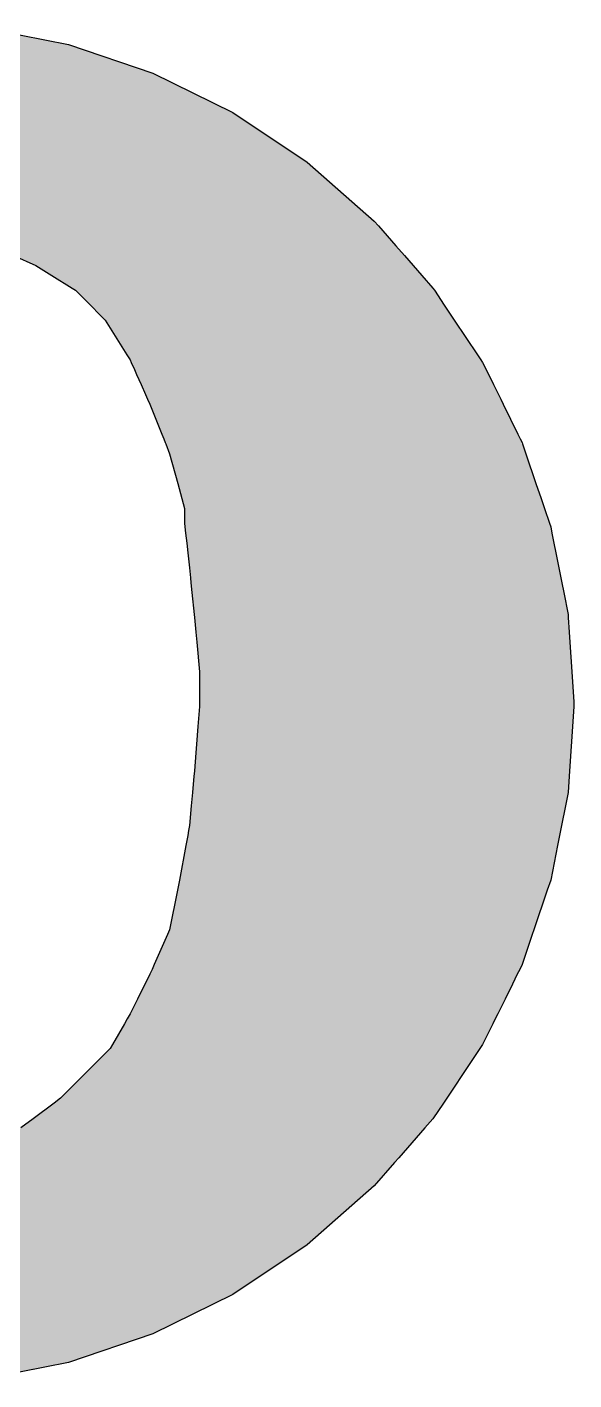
# Model space of a CAD drawing. Extents: x 66955 to 77886, y 5199 to 18578.
# Drawn here: x 67411.8 to 67510.2, y 7634.4 to 7877.7 of the extents above; entities that cross this region are included whole.
import ezdxf

# ---------------------------------------------------------------- set-up
doc = ezdxf.new("R2010")
doc.units = 0
doc.header["$MEASUREMENT"] = 0
doc.layers.add('DLINE', color=1, linetype='CONTINUOUS')

msp = doc.modelspace()

# ---------------------------------------------------------------- linework, layer by layer
at = {"layer": 'DLINE', "linetype": 'CONTINUOUS'}
for p, q in [((67403.489385, 7877.688087), (67419.231986, 7874.55669)), ((67419.231986, 7874.55669), (67434.431177, 7869.39726)), ((67434.431177, 7869.39726), (67448.826895, 7862.298076)), ((67448.826895, 7862.298076), (67462.172828, 7853.38061)), ((67462.172828, 7853.38061), (67474.24062, 7842.797439)), ((67474.24062, 7842.797439), (67474.995702, 7841.936434)), ((67474.995702, 7841.936434), (67475.77749, 7841.044975)), ((67475.77749, 7841.044975), (67476.559278, 7840.153516)), ((67476.559278, 7840.153516), (67478.122854, 7838.3706)), ((67478.122854, 7838.3706), (67479.686431, 7836.587682)), ((67409.376067, 7836.587682), (67413.38763, 7834.804765)), ((67479.686431, 7836.587682), (67481.250008, 7834.804765)), ((67413.38763, 7834.804765), (67416.240298, 7833.021848)), ((67416.240298, 7833.021848), (67419.90782, 7830.729646)), ((67481.250008, 7834.804765), (67482.813584, 7833.021848)), ((67482.813584, 7833.021848), (67484.823791, 7830.729646)), ((67419.90782, 7830.729646), (67420.519299, 7830.347472)), ((67420.519299, 7830.347472), (67423.193675, 7827.673096)), ((67484.823791, 7830.729646), (67485.079151, 7830.347472)), ((67485.079151, 7830.347472), (67486.866112, 7827.673096)), ((67423.193675, 7827.673096), (67424.976591, 7825.89018)), ((67486.866112, 7827.673096), (67488.057419, 7825.89018)), ((67424.976591, 7825.89018), (67425.86805, 7824.998721)), ((67488.057419, 7825.89018), (67488.653073, 7824.998721)), ((67425.86805, 7824.998721), (67429.768181, 7818.758511)), ((67488.653073, 7824.998721), (67492.822647, 7818.758511)), ((67429.768181, 7818.758511), (67430.325343, 7817.867052)), ((67430.325343, 7817.867052), (67430.54016, 7817.383714)), ((67492.822647, 7818.758511), (67493.418301, 7817.867052)), ((67493.418301, 7817.867052), (67493.741257, 7817.383714)), ((67430.54016, 7817.383714), (67431.11775, 7816.084135)), ((67431.11775, 7816.084135), (67431.513954, 7815.192677)), ((67493.741257, 7817.383714), (67494.382139, 7816.084135)), ((67494.382139, 7816.084135), (67494.821757, 7815.192677)), ((67431.513954, 7815.192677), (67431.910158, 7814.301218)), ((67431.910158, 7814.301218), (67432.306362, 7813.40976)), ((67432.306362, 7813.40976), (67433.09877, 7811.626842)), ((67494.821757, 7815.192677), (67495.261376, 7814.301218)), ((67495.261376, 7814.301218), (67495.700995, 7813.40976)), ((67495.700995, 7813.40976), (67496.580233, 7811.626842)), ((67433.09877, 7811.626842), (67433.494974, 7810.735384)), ((67433.494974, 7810.735384), (67433.891177, 7809.843925)), ((67496.580233, 7811.626842), (67497.019851, 7810.735384)), ((67497.019851, 7810.735384), (67497.45947, 7809.843925)), ((67433.891177, 7809.843925), (67436.030678, 7804.495174)), ((67497.45947, 7809.843925), (67500.097182, 7804.495174)), ((67436.030678, 7804.495174), (67436.387261, 7803.603715)), ((67436.387261, 7803.603715), (67436.633549, 7802.987995)), ((67500.097182, 7804.495174), (67500.536801, 7803.603715)), ((67500.536801, 7803.603715), (67500.84044, 7802.987995)), ((67436.633549, 7802.987995), (67436.743845, 7802.712257)), ((67436.743845, 7802.712257), (67437.457011, 7800.92934)), ((67437.457011, 7800.92934), (67438.915762, 7795.580588)), ((67500.84044, 7802.987995), (67500.934041, 7802.712257)), ((67500.934041, 7802.712257), (67501.53926, 7800.92934)), ((67501.53926, 7800.92934), (67503.354916, 7795.580588)), ((67438.915762, 7795.580588), (67439.645137, 7792.906213)), ((67503.354916, 7795.580588), (67504.262744, 7792.906213)), ((67439.645137, 7792.906213), (67440.131387, 7791.123295)), ((67440.131387, 7791.123295), (67440.131387, 7788.44892)), ((67504.262744, 7792.906213), (67504.867963, 7791.123295)), ((67504.867963, 7791.123295), (67505.775791, 7788.44892)), ((67440.131387, 7788.44892), (67440.204734, 7787.788805)), ((67440.204734, 7787.788805), (67440.329489, 7786.666003)), ((67440.329489, 7786.666003), (67440.527591, 7784.883085)), ((67505.775791, 7788.44892), (67505.99987, 7787.788805)), ((67505.99987, 7787.788805), (67506.223209, 7786.666003)), ((67506.223209, 7786.666003), (67506.577854, 7784.883085)), ((67440.527591, 7784.883085), (67440.725693, 7783.100169)), ((67506.577854, 7784.883085), (67506.932498, 7783.100169)), ((67440.725693, 7783.100169), (67441.022846, 7780.425793)), ((67506.932498, 7783.100169), (67507.464464, 7780.425793)), ((67441.022846, 7780.425793), (67441.201137, 7778.642875)), ((67507.464464, 7780.425793), (67507.819109, 7778.642875)), ((67441.201137, 7778.642875), (67441.290284, 7777.751417)), ((67441.290284, 7777.751417), (67441.468575, 7775.9685)), ((67507.819109, 7778.642875), (67507.996431, 7777.751417)), ((67507.996431, 7777.751417), (67508.351075, 7775.9685)), ((67441.468575, 7775.9685), (67441.860804, 7772.046204)), ((67508.351075, 7775.9685), (67509.131268, 7772.046204)), ((67441.860804, 7772.046204), (67441.914305, 7771.511207)), ((67509.131268, 7772.046204), (67509.166334, 7771.511207)), ((67441.914305, 7771.511207), (67442.157429, 7768.836831)), ((67509.166334, 7771.511207), (67509.341621, 7768.836831)), ((67442.157429, 7768.836831), (67442.319513, 7767.053914)), ((67442.157429, 7768.836831), (67442.157429, 7768.836831)), ((67442.319513, 7767.053914), (67442.805763, 7761.705163)), ((67509.341621, 7768.836831), (67509.45848, 7767.053914)), ((67509.341621, 7768.836831), (67509.341621, 7768.836831)), ((67509.45848, 7767.053914), (67509.809056, 7761.705163)), ((67442.805763, 7761.705163), (67442.805763, 7759.922245)), ((67442.805763, 7759.922245), (67442.805763, 7757.24787)), ((67509.809056, 7761.705163), (67509.925914, 7759.922245)), ((67509.925914, 7759.922245), (67510.101202, 7757.24787)), ((67442.805763, 7757.24787), (67442.805763, 7756.356411)), ((67510.101202, 7757.24787), (67510.159631, 7756.356411)), ((67442.805763, 7755.464953), (67442.531468, 7751.899119)), ((67442.805763, 7756.356411), (67442.805763, 7756.029555)), ((67442.805763, 7756.029555), (67442.805763, 7755.464953)), ((67442.805763, 7755.464953), (67442.805763, 7755.464953)), ((67510.144049, 7755.464953), (67509.910332, 7751.899119)), ((67510.181055, 7756.029555), (67510.144049, 7755.464953)), ((67510.144049, 7755.464953), (67510.144049, 7755.464953)), ((67510.159631, 7756.356411), (67510.181055, 7756.029555)), ((67442.531468, 7751.899119), (67441.982878, 7744.76745)), ((67509.910332, 7751.899119), (67509.442898, 7744.76745)), ((67441.833263, 7742.984533), (67441.563115, 7740.012905)), ((67441.914305, 7743.875992), (67441.833263, 7742.984533)), ((67441.982878, 7744.76745), (67441.914305, 7743.875992)), ((67509.326039, 7742.984533), (67509.131268, 7740.012905)), ((67509.384468, 7743.875992), (67509.326039, 7742.984533)), ((67509.442898, 7744.76745), (67509.384468, 7743.875992)), ((67441.563115, 7740.012905), (67441.347012, 7737.635782)), ((67509.131268, 7740.012905), (67508.658429, 7737.635782)), ((67441.347012, 7737.635782), (67441.022846, 7734.069948)), ((67508.658429, 7737.635782), (67507.94914, 7734.069948)), ((67440.860762, 7733.178489), (67440.698679, 7732.28703)), ((67441.022846, 7734.069948), (67440.860762, 7733.178489)), ((67507.771818, 7733.178489), (67507.594496, 7732.28703)), ((67507.94914, 7734.069948), (67507.771818, 7733.178489)), ((67440.374513, 7730.504113), (67439.241093, 7724.270305)), ((67440.536596, 7731.395572), (67440.374513, 7730.504113)), ((67440.698679, 7732.28703), (67440.536596, 7731.395572)), ((67507.239852, 7730.504113), (67505.99987, 7724.270305)), ((67507.417174, 7731.395572), (67507.239852, 7730.504113)), ((67507.594496, 7732.28703), (67507.417174, 7731.395572)), ((67439.239929, 7724.263903), (67438.883345, 7722.480986)), ((67439.241093, 7724.270305), (67439.239929, 7724.263903)), ((67505.997697, 7724.263903), (67505.392478, 7722.480986)), ((67505.99987, 7724.270305), (67505.997697, 7724.263903)), ((67438.883345, 7722.480986), (67437.457011, 7715.349318)), ((67505.392478, 7722.480986), (67502.971603, 7715.349318)), ((67437.060808, 7714.457859), (67434.666699, 7709.071114)), ((67437.457011, 7715.349318), (67437.060808, 7714.457859)), ((67502.668994, 7714.457859), (67500.84044, 7709.071114)), ((67502.971603, 7715.349318), (67502.668994, 7714.457859)), ((67434.666699, 7709.071114), (67434.287381, 7708.217649)), ((67500.84044, 7709.071114), (67500.419558, 7708.217649)), ((67433.445448, 7706.434732), (67432.999719, 7705.543273)), ((67433.891177, 7707.32619), (67433.445448, 7706.434732)), ((67434.287381, 7708.217649), (67433.891177, 7707.32619)), ((67499.54032, 7706.434732), (67499.100702, 7705.543273)), ((67499.979939, 7707.32619), (67499.54032, 7706.434732)), ((67500.419558, 7708.217649), (67499.979939, 7707.32619)), ((67432.999719, 7705.543273), (67431.662531, 7702.868898)), ((67499.100702, 7705.543273), (67497.781845, 7702.868898)), ((67431.662531, 7702.868898), (67430.325343, 7700.194522)), ((67497.781845, 7702.868898), (67496.462989, 7700.194522)), ((67429.815938, 7699.303063), (67429.306533, 7698.411605)), ((67430.325343, 7700.194522), (67429.815938, 7699.303063)), ((67496.023371, 7699.303063), (67495.583752, 7698.411605)), ((67496.462989, 7700.194522), (67496.023371, 7699.303063)), ((67429.306533, 7698.411605), (67427.171556, 7694.675395)), ((67495.583752, 7698.411605), (67493.741257, 7694.675395)), ((67426.759509, 7693.954312), (67424.085133, 7691.279936)), ((67427.171556, 7694.675395), (67426.759509, 7693.954312)), ((67493.259445, 7693.954312), (67491.472484, 7691.279936)), ((67493.741257, 7694.675395), (67493.259445, 7693.954312)), ((67424.085133, 7691.279936), (67417.844923, 7685.039726)), ((67491.472484, 7691.279936), (67487.302909, 7685.039726)), ((67416.656312, 7684.148268), (67412.897906, 7681.329463)), ((67417.844923, 7685.039726), (67416.656312, 7684.148268)), ((67486.707255, 7684.148268), (67484.823791, 7681.329463)), ((67487.302909, 7685.039726), (67486.707255, 7684.148268)), ((67412.897906, 7681.329463), (67410.713255, 7679.690975)), ((67483.386875, 7679.690975), (67480.259722, 7676.125141)), ((67484.823791, 7681.329463), (67483.386875, 7679.690975)), ((67478.696146, 7674.342223), (67477.914357, 7673.450765)), ((67480.259722, 7676.125141), (67478.696146, 7674.342223)), ((67477.914357, 7673.450765), (67474.24062, 7669.26167)), ((67474.24062, 7669.26167), (67462.172828, 7658.6785)), ((67462.172828, 7658.6785), (67448.826895, 7649.761033)), ((67448.826895, 7649.761033), (67434.431177, 7642.66185)), ((67434.431177, 7642.66185), (67419.231986, 7637.50242)), ((67419.231986, 7637.50242), (67403.489385, 7634.371023))]:
    msp.add_line(p, q, dxfattribs=at)
for points in [[(67371.456086, 7877.688087), (67355.713485, 7874.55669), (67419.231986, 7874.55669)], [(67355.713485, 7874.55669), (67340.514295, 7869.39726), (67434.431177, 7869.39726)], [(67340.514295, 7869.39726), (67326.118576, 7862.298076), (67448.826895, 7862.298076)], [(67326.118576, 7862.298076), (67312.772644, 7853.38061), (67462.172828, 7853.38061)], [(67312.772644, 7853.38061), (67300.704851, 7842.797439), (67474.24062, 7842.797439)], [(67300.704851, 7842.797439), (67299.949769, 7841.936434), (67474.995702, 7841.936434)], [(67386.643874, 7841.936434), (67396.449918, 7841.044975), (67475.77749, 7841.044975)], [(67396.449918, 7841.044975), (67399.421446, 7840.153516), (67476.559278, 7840.153516)], [(67399.421446, 7840.153516), (67405.364503, 7838.3706), (67478.122854, 7838.3706)], [(67405.364503, 7838.3706), (67409.376067, 7836.587682), (67479.686431, 7836.587682)], [(67409.376067, 7836.587682), (67413.38763, 7834.804765), (67481.250008, 7834.804765)], [(67413.38763, 7834.804765), (67416.240298, 7833.021848), (67482.813584, 7833.021848)], [(67416.240298, 7833.021848), (67419.90782, 7830.729646), (67484.823791, 7830.729646)], [(67419.90782, 7830.729646), (67420.519299, 7830.347472), (67485.079151, 7830.347472)], [(67420.519299, 7830.347472), (67423.193675, 7827.673096), (67486.866112, 7827.673096)], [(67423.193675, 7827.673096), (67424.976591, 7825.89018), (67488.057419, 7825.89018)], [(67424.976591, 7825.89018), (67425.86805, 7824.998721), (67488.653073, 7824.998721)], [(67425.86805, 7824.998721), (67429.768181, 7818.758511), (67492.822647, 7818.758511)], [(67429.768181, 7818.758511), (67430.325343, 7817.867052), (67493.418301, 7817.867052)], [(67430.325343, 7817.867052), (67430.54016, 7817.383714), (67493.741257, 7817.383714)], [(67430.54016, 7817.383714), (67431.11775, 7816.084135), (67494.382139, 7816.084135)], [(67431.11775, 7816.084135), (67431.513954, 7815.192677), (67494.821757, 7815.192677)], [(67431.513954, 7815.192677), (67431.910158, 7814.301218), (67495.261376, 7814.301218)], [(67431.910158, 7814.301218), (67432.306362, 7813.40976), (67495.700995, 7813.40976)], [(67432.306362, 7813.40976), (67433.09877, 7811.626842), (67496.580233, 7811.626842)], [(67433.09877, 7811.626842), (67433.494974, 7810.735384), (67497.019851, 7810.735384)], [(67433.494974, 7810.735384), (67433.891177, 7809.843925), (67497.45947, 7809.843925)], [(67433.891177, 7809.843925), (67436.030678, 7804.495174), (67500.097182, 7804.495174)], [(67436.030678, 7804.495174), (67436.387261, 7803.603715), (67500.536801, 7803.603715)], [(67436.387261, 7803.603715), (67436.633549, 7802.987995), (67500.84044, 7802.987995)], [(67436.633549, 7802.987995), (67436.743845, 7802.712257), (67500.934041, 7802.712257)], [(67436.743845, 7802.712257), (67437.457011, 7800.92934), (67501.53926, 7800.92934)], [(67437.457011, 7800.92934), (67438.915762, 7795.580588), (67503.354916, 7795.580588)], [(67438.915762, 7795.580588), (67439.645137, 7792.906213), (67504.262744, 7792.906213)], [(67439.645137, 7792.906213), (67440.131387, 7791.123295), (67504.867963, 7791.123295)], [(67440.131387, 7791.123295), (67440.131387, 7788.44892), (67505.775791, 7788.44892)], [(67440.131387, 7788.44892), (67440.204734, 7787.788805), (67505.99987, 7787.788805)], [(67440.204734, 7787.788805), (67440.329489, 7786.666003), (67506.223209, 7786.666003)], [(67440.329489, 7786.666003), (67440.527591, 7784.883085), (67506.577854, 7784.883085)], [(67440.527591, 7784.883085), (67440.725693, 7783.100169), (67506.932498, 7783.100169)], [(67440.725693, 7783.100169), (67441.022846, 7780.425793), (67507.464464, 7780.425793)], [(67441.022846, 7780.425793), (67441.201137, 7778.642875), (67507.819109, 7778.642875)], [(67441.201137, 7778.642875), (67441.290284, 7777.751417), (67507.996431, 7777.751417)], [(67441.290284, 7777.751417), (67441.468575, 7775.9685), (67508.351075, 7775.9685)], [(67441.468575, 7775.9685), (67441.860804, 7772.046204), (67509.131268, 7772.046204)], [(67441.860804, 7772.046204), (67441.914305, 7771.511207), (67509.166334, 7771.511207)], [(67441.914305, 7771.511207), (67442.157429, 7768.836831), (67509.341621, 7768.836831)], [(67442.157429, 7768.836831), (67442.319513, 7767.053914), (67509.45848, 7767.053914)], [(67442.157429, 7768.836831), (67509.341621, 7768.836831), (67509.341621, 7768.836831)], [(67442.157429, 7768.836831), (67442.157429, 7768.836831), (67509.341621, 7768.836831)], [(67442.319513, 7767.053914), (67442.805763, 7761.705163), (67509.809056, 7761.705163)], [(67442.805763, 7761.705163), (67442.805763, 7759.922245), (67509.925914, 7759.922245)], [(67442.805763, 7759.922245), (67442.805763, 7757.24787), (67510.101202, 7757.24787)], [(67442.805763, 7757.24787), (67442.805763, 7756.356411), (67510.159631, 7756.356411)], [(67442.805763, 7755.464953), (67442.531468, 7751.899119), (67509.910332, 7751.899119)], [(67442.805763, 7756.356411), (67442.805763, 7756.029555), (67510.181055, 7756.029555)], [(67442.805763, 7756.029555), (67442.805763, 7755.464953), (67510.144049, 7755.464953)], [(67442.805763, 7755.464953), (67510.144049, 7755.464953), (67510.144049, 7755.464953)], [(67442.805763, 7755.464953), (67442.805763, 7755.464953), (67510.144049, 7755.464953)], [(67442.531468, 7751.899119), (67441.982878, 7744.76745), (67509.442898, 7744.76745)], [(67441.833263, 7742.984533), (67441.563115, 7740.012905), (67509.131268, 7740.012905)], [(67441.914305, 7743.875992), (67441.833263, 7742.984533), (67509.326039, 7742.984533)], [(67441.982878, 7744.76745), (67441.914305, 7743.875992), (67509.384468, 7743.875992)], [(67441.563115, 7740.012905), (67441.347012, 7737.635782), (67508.658429, 7737.635782)], [(67441.347012, 7737.635782), (67441.022846, 7734.069948), (67507.94914, 7734.069948)], [(67440.860762, 7733.178489), (67440.698679, 7732.28703), (67507.594496, 7732.28703)], [(67441.022846, 7734.069948), (67440.860762, 7733.178489), (67507.771818, 7733.178489)], [(67440.374513, 7730.504113), (67439.241093, 7724.270305), (67505.99987, 7724.270305)], [(67440.536596, 7731.395572), (67440.374513, 7730.504113), (67507.239852, 7730.504113)], [(67440.698679, 7732.28703), (67440.536596, 7731.395572), (67507.417174, 7731.395572)], [(67439.239929, 7724.263903), (67438.883345, 7722.480986), (67505.392478, 7722.480986)], [(67439.241093, 7724.270305), (67439.239929, 7724.263903), (67505.997697, 7724.263903)], [(67438.883345, 7722.480986), (67437.457011, 7715.349318), (67502.971603, 7715.349318)], [(67437.060808, 7714.457859), (67434.666699, 7709.071114), (67500.84044, 7709.071114)], [(67437.457011, 7715.349318), (67437.060808, 7714.457859), (67502.668994, 7714.457859)], [(67434.666699, 7709.071114), (67434.287381, 7708.217649), (67500.419558, 7708.217649)], [(67433.445448, 7706.434732), (67432.999719, 7705.543273), (67499.100702, 7705.543273)], [(67433.891177, 7707.32619), (67433.445448, 7706.434732), (67499.54032, 7706.434732)], [(67434.287381, 7708.217649), (67433.891177, 7707.32619), (67499.979939, 7707.32619)], [(67432.999719, 7705.543273), (67431.662531, 7702.868898), (67497.781845, 7702.868898)], [(67431.662531, 7702.868898), (67430.325343, 7700.194522), (67496.462989, 7700.194522)], [(67429.815938, 7699.303063), (67429.306533, 7698.411605), (67495.583752, 7698.411605)], [(67430.325343, 7700.194522), (67429.815938, 7699.303063), (67496.023371, 7699.303063)], [(67429.306533, 7698.411605), (67427.171556, 7694.675395), (67493.741257, 7694.675395)], [(67426.759509, 7693.954312), (67424.085133, 7691.279936), (67491.472484, 7691.279936)], [(67427.171556, 7694.675395), (67426.759509, 7693.954312), (67493.259445, 7693.954312)], [(67424.085133, 7691.279936), (67417.844923, 7685.039726), (67487.302909, 7685.039726)], [(67416.656312, 7684.148268), (67412.897906, 7681.329463), (67484.823791, 7681.329463)], [(67417.844923, 7685.039726), (67416.656312, 7684.148268), (67486.707255, 7684.148268)], [(67410.713255, 7679.690975), (67402.690128, 7676.125141), (67480.259722, 7676.125141)], [(67412.897906, 7681.329463), (67410.713255, 7679.690975), (67483.386875, 7679.690975)], [(67393.775542, 7674.342223), (67384.860956, 7673.450765), (67477.914357, 7673.450765)], [(67402.690128, 7676.125141), (67393.775542, 7674.342223), (67478.696146, 7674.342223)], [(67297.031114, 7673.450765), (67300.704851, 7669.26167), (67474.24062, 7669.26167)], [(67300.704851, 7669.26167), (67312.772644, 7658.6785), (67462.172828, 7658.6785)], [(67312.772644, 7658.6785), (67326.118576, 7649.761033), (67448.826895, 7649.761033)], [(67326.118576, 7649.761033), (67340.514295, 7642.66185), (67434.431177, 7642.66185)], [(67340.514295, 7642.66185), (67355.713485, 7637.50242), (67419.231986, 7637.50242)]]:
    msp.add_solid(points, dxfattribs=at)
at = {"layer": 'DLINE', "linetype": 'CONTINUOUS', "extrusion": (0, 0, -1)}
for points in [[(-67371.456086, 7877.688087), (-67403.489385, 7877.688087), (-67419.231986, 7874.55669)], [(-67355.713485, 7874.55669), (-67419.231986, 7874.55669), (-67434.431177, 7869.39726)], [(-67340.514295, 7869.39726), (-67434.431177, 7869.39726), (-67448.826895, 7862.298076)], [(-67326.118576, 7862.298076), (-67448.826895, 7862.298076), (-67462.172828, 7853.38061)], [(-67312.772644, 7853.38061), (-67462.172828, 7853.38061), (-67474.24062, 7842.797439)], [(-67300.704851, 7842.797439), (-67474.24062, 7842.797439), (-67474.995702, 7841.936434)], [(-67386.643874, 7841.936434), (-67474.995702, 7841.936434), (-67475.77749, 7841.044975)], [(-67396.449918, 7841.044975), (-67475.77749, 7841.044975), (-67476.559278, 7840.153516)], [(-67399.421446, 7840.153516), (-67476.559278, 7840.153516), (-67478.122854, 7838.3706)], [(-67405.364503, 7838.3706), (-67478.122854, 7838.3706), (-67479.686431, 7836.587682)], [(-67409.376067, 7836.587682), (-67479.686431, 7836.587682), (-67481.250008, 7834.804765)], [(-67413.38763, 7834.804765), (-67481.250008, 7834.804765), (-67482.813584, 7833.021848)], [(-67416.240298, 7833.021848), (-67482.813584, 7833.021848), (-67484.823791, 7830.729646)], [(-67419.90782, 7830.729646), (-67484.823791, 7830.729646), (-67485.079151, 7830.347472)], [(-67420.519299, 7830.347472), (-67485.079151, 7830.347472), (-67486.866112, 7827.673096)], [(-67423.193675, 7827.673096), (-67486.866112, 7827.673096), (-67488.057419, 7825.89018)], [(-67424.976591, 7825.89018), (-67488.057419, 7825.89018), (-67488.653073, 7824.998721)], [(-67425.86805, 7824.998721), (-67488.653073, 7824.998721), (-67492.822647, 7818.758511)], [(-67429.768181, 7818.758511), (-67492.822647, 7818.758511), (-67493.418301, 7817.867052)], [(-67430.325343, 7817.867052), (-67493.418301, 7817.867052), (-67493.741257, 7817.383714)], [(-67430.54016, 7817.383714), (-67493.741257, 7817.383714), (-67494.382139, 7816.084135)], [(-67431.11775, 7816.084135), (-67494.382139, 7816.084135), (-67494.821757, 7815.192677)], [(-67431.513954, 7815.192677), (-67494.821757, 7815.192677), (-67495.261376, 7814.301218)], [(-67431.910158, 7814.301218), (-67495.261376, 7814.301218), (-67495.700995, 7813.40976)], [(-67432.306362, 7813.40976), (-67495.700995, 7813.40976), (-67496.580233, 7811.626842)], [(-67433.09877, 7811.626842), (-67496.580233, 7811.626842), (-67497.019851, 7810.735384)], [(-67433.494974, 7810.735384), (-67497.019851, 7810.735384), (-67497.45947, 7809.843925)], [(-67433.891177, 7809.843925), (-67497.45947, 7809.843925), (-67500.097182, 7804.495174)], [(-67436.030678, 7804.495174), (-67500.097182, 7804.495174), (-67500.536801, 7803.603715)], [(-67436.387261, 7803.603715), (-67500.536801, 7803.603715), (-67500.84044, 7802.987995)], [(-67436.633549, 7802.987995), (-67500.84044, 7802.987995), (-67500.934041, 7802.712257)], [(-67436.743845, 7802.712257), (-67500.934041, 7802.712257), (-67501.53926, 7800.92934)], [(-67437.457011, 7800.92934), (-67501.53926, 7800.92934), (-67503.354916, 7795.580588)], [(-67438.915762, 7795.580588), (-67503.354916, 7795.580588), (-67504.262744, 7792.906213)], [(-67439.645137, 7792.906213), (-67504.262744, 7792.906213), (-67504.867963, 7791.123295)], [(-67440.131387, 7791.123295), (-67504.867963, 7791.123295), (-67505.775791, 7788.44892)], [(-67440.131387, 7788.44892), (-67505.775791, 7788.44892), (-67505.99987, 7787.788805)], [(-67440.204734, 7787.788805), (-67505.99987, 7787.788805), (-67506.223209, 7786.666003)], [(-67440.329489, 7786.666003), (-67506.223209, 7786.666003), (-67506.577854, 7784.883085)], [(-67440.527591, 7784.883085), (-67506.577854, 7784.883085), (-67506.932498, 7783.100169)], [(-67440.725693, 7783.100169), (-67506.932498, 7783.100169), (-67507.464464, 7780.425793)], [(-67441.022846, 7780.425793), (-67507.464464, 7780.425793), (-67507.819109, 7778.642875)], [(-67441.201137, 7778.642875), (-67507.819109, 7778.642875), (-67507.996431, 7777.751417)], [(-67441.290284, 7777.751417), (-67507.996431, 7777.751417), (-67508.351075, 7775.9685)], [(-67441.468575, 7775.9685), (-67508.351075, 7775.9685), (-67509.131268, 7772.046204)], [(-67441.860804, 7772.046204), (-67509.131268, 7772.046204), (-67509.166334, 7771.511207)], [(-67441.914305, 7771.511207), (-67509.166334, 7771.511207), (-67509.341621, 7768.836831)], [(-67442.157429, 7768.836831), (-67509.341621, 7768.836831), (-67509.45848, 7767.053914)], [(-67442.319513, 7767.053914), (-67509.45848, 7767.053914), (-67509.809056, 7761.705163)], [(-67442.805763, 7761.705163), (-67509.809056, 7761.705163), (-67509.925914, 7759.922245)], [(-67442.805763, 7759.922245), (-67509.925914, 7759.922245), (-67510.101202, 7757.24787)], [(-67442.805763, 7757.24787), (-67510.101202, 7757.24787), (-67510.159631, 7756.356411)], [(-67442.805763, 7756.356411), (-67510.159631, 7756.356411), (-67510.181055, 7756.029555)], [(-67442.805763, 7756.029555), (-67510.181055, 7756.029555), (-67510.144049, 7755.464953)], [(-67442.805763, 7755.464953), (-67510.144049, 7755.464953), (-67509.910332, 7751.899119)], [(-67442.531468, 7751.899119), (-67509.910332, 7751.899119), (-67509.442898, 7744.76745)], [(-67441.833263, 7742.984533), (-67509.326039, 7742.984533), (-67509.131268, 7740.012905)], [(-67441.914305, 7743.875992), (-67509.384468, 7743.875992), (-67509.326039, 7742.984533)], [(-67441.982878, 7744.76745), (-67509.442898, 7744.76745), (-67509.384468, 7743.875992)], [(-67441.563115, 7740.012905), (-67509.131268, 7740.012905), (-67508.658429, 7737.635782)], [(-67441.347012, 7737.635782), (-67508.658429, 7737.635782), (-67507.94914, 7734.069948)], [(-67440.860762, 7733.178489), (-67507.771818, 7733.178489), (-67507.594496, 7732.28703)], [(-67441.022846, 7734.069948), (-67507.94914, 7734.069948), (-67507.771818, 7733.178489)], [(-67440.374513, 7730.504113), (-67507.239852, 7730.504113), (-67505.99987, 7724.270305)], [(-67440.536596, 7731.395572), (-67507.417174, 7731.395572), (-67507.239852, 7730.504113)], [(-67440.698679, 7732.28703), (-67507.594496, 7732.28703), (-67507.417174, 7731.395572)], [(-67439.239929, 7724.263903), (-67505.997697, 7724.263903), (-67505.392478, 7722.480986)], [(-67439.241093, 7724.270305), (-67505.99987, 7724.270305), (-67505.997697, 7724.263903)], [(-67438.883345, 7722.480986), (-67505.392478, 7722.480986), (-67502.971603, 7715.349318)], [(-67437.060808, 7714.457859), (-67502.668994, 7714.457859), (-67500.84044, 7709.071114)], [(-67437.457011, 7715.349318), (-67502.971603, 7715.349318), (-67502.668994, 7714.457859)], [(-67434.666699, 7709.071114), (-67500.84044, 7709.071114), (-67500.419558, 7708.217649)], [(-67433.445448, 7706.434732), (-67499.54032, 7706.434732), (-67499.100702, 7705.543273)], [(-67433.891177, 7707.32619), (-67499.979939, 7707.32619), (-67499.54032, 7706.434732)], [(-67434.287381, 7708.217649), (-67500.419558, 7708.217649), (-67499.979939, 7707.32619)], [(-67432.999719, 7705.543273), (-67499.100702, 7705.543273), (-67497.781845, 7702.868898)], [(-67431.662531, 7702.868898), (-67497.781845, 7702.868898), (-67496.462989, 7700.194522)], [(-67429.815938, 7699.303063), (-67496.023371, 7699.303063), (-67495.583752, 7698.411605)], [(-67430.325343, 7700.194522), (-67496.462989, 7700.194522), (-67496.023371, 7699.303063)], [(-67429.306533, 7698.411605), (-67495.583752, 7698.411605), (-67493.741257, 7694.675395)], [(-67426.759509, 7693.954312), (-67493.259445, 7693.954312), (-67491.472484, 7691.279936)], [(-67427.171556, 7694.675395), (-67493.741257, 7694.675395), (-67493.259445, 7693.954312)], [(-67424.085133, 7691.279936), (-67491.472484, 7691.279936), (-67487.302909, 7685.039726)], [(-67416.656312, 7684.148268), (-67486.707255, 7684.148268), (-67484.823791, 7681.329463)], [(-67417.844923, 7685.039726), (-67487.302909, 7685.039726), (-67486.707255, 7684.148268)], [(-67410.713255, 7679.690975), (-67483.386875, 7679.690975), (-67480.259722, 7676.125141)], [(-67412.897906, 7681.329463), (-67484.823791, 7681.329463), (-67483.386875, 7679.690975)], [(-67393.775542, 7674.342223), (-67478.696146, 7674.342223), (-67477.914357, 7673.450765)], [(-67402.690128, 7676.125141), (-67480.259722, 7676.125141), (-67478.696146, 7674.342223)], [(-67297.031114, 7673.450765), (-67477.914357, 7673.450765), (-67474.24062, 7669.26167)], [(-67300.704851, 7669.26167), (-67474.24062, 7669.26167), (-67462.172828, 7658.6785)], [(-67312.772644, 7658.6785), (-67462.172828, 7658.6785), (-67448.826895, 7649.761033)], [(-67326.118576, 7649.761033), (-67448.826895, 7649.761033), (-67434.431177, 7642.66185)], [(-67340.514295, 7642.66185), (-67434.431177, 7642.66185), (-67419.231986, 7637.50242)], [(-67355.713485, 7637.50242), (-67419.231986, 7637.50242), (-67403.489385, 7634.371023)]]:
    msp.add_solid(points, dxfattribs=at)

doc.saveas('drawing.dxf')
